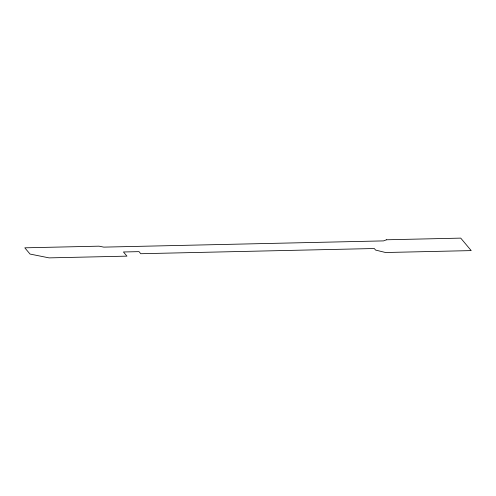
<?xml version="1.0" encoding="UTF-8"?>
<svg xmlns="http://www.w3.org/2000/svg" width="496" height="496" viewBox="0 0 496 496"><rect width="100%" height="100%" fill="white"/><g stroke="black" fill="none" stroke-linecap="round" stroke-linejoin="round"><path stroke-width="0.74" d="M386.533 239.779L383.513 240.901L103.763 247.126L99.002 246.171L24.8 247.82L30.033 254.057L49.092 257.877L126.939 256.141L123.448 251.98L139.016 251.639L140.759 253.716L374.294 248.521L375.602 250.083L385.572 252.514L471.2 250.604L460.734 238.123L386.533 239.779"/></g></svg>
